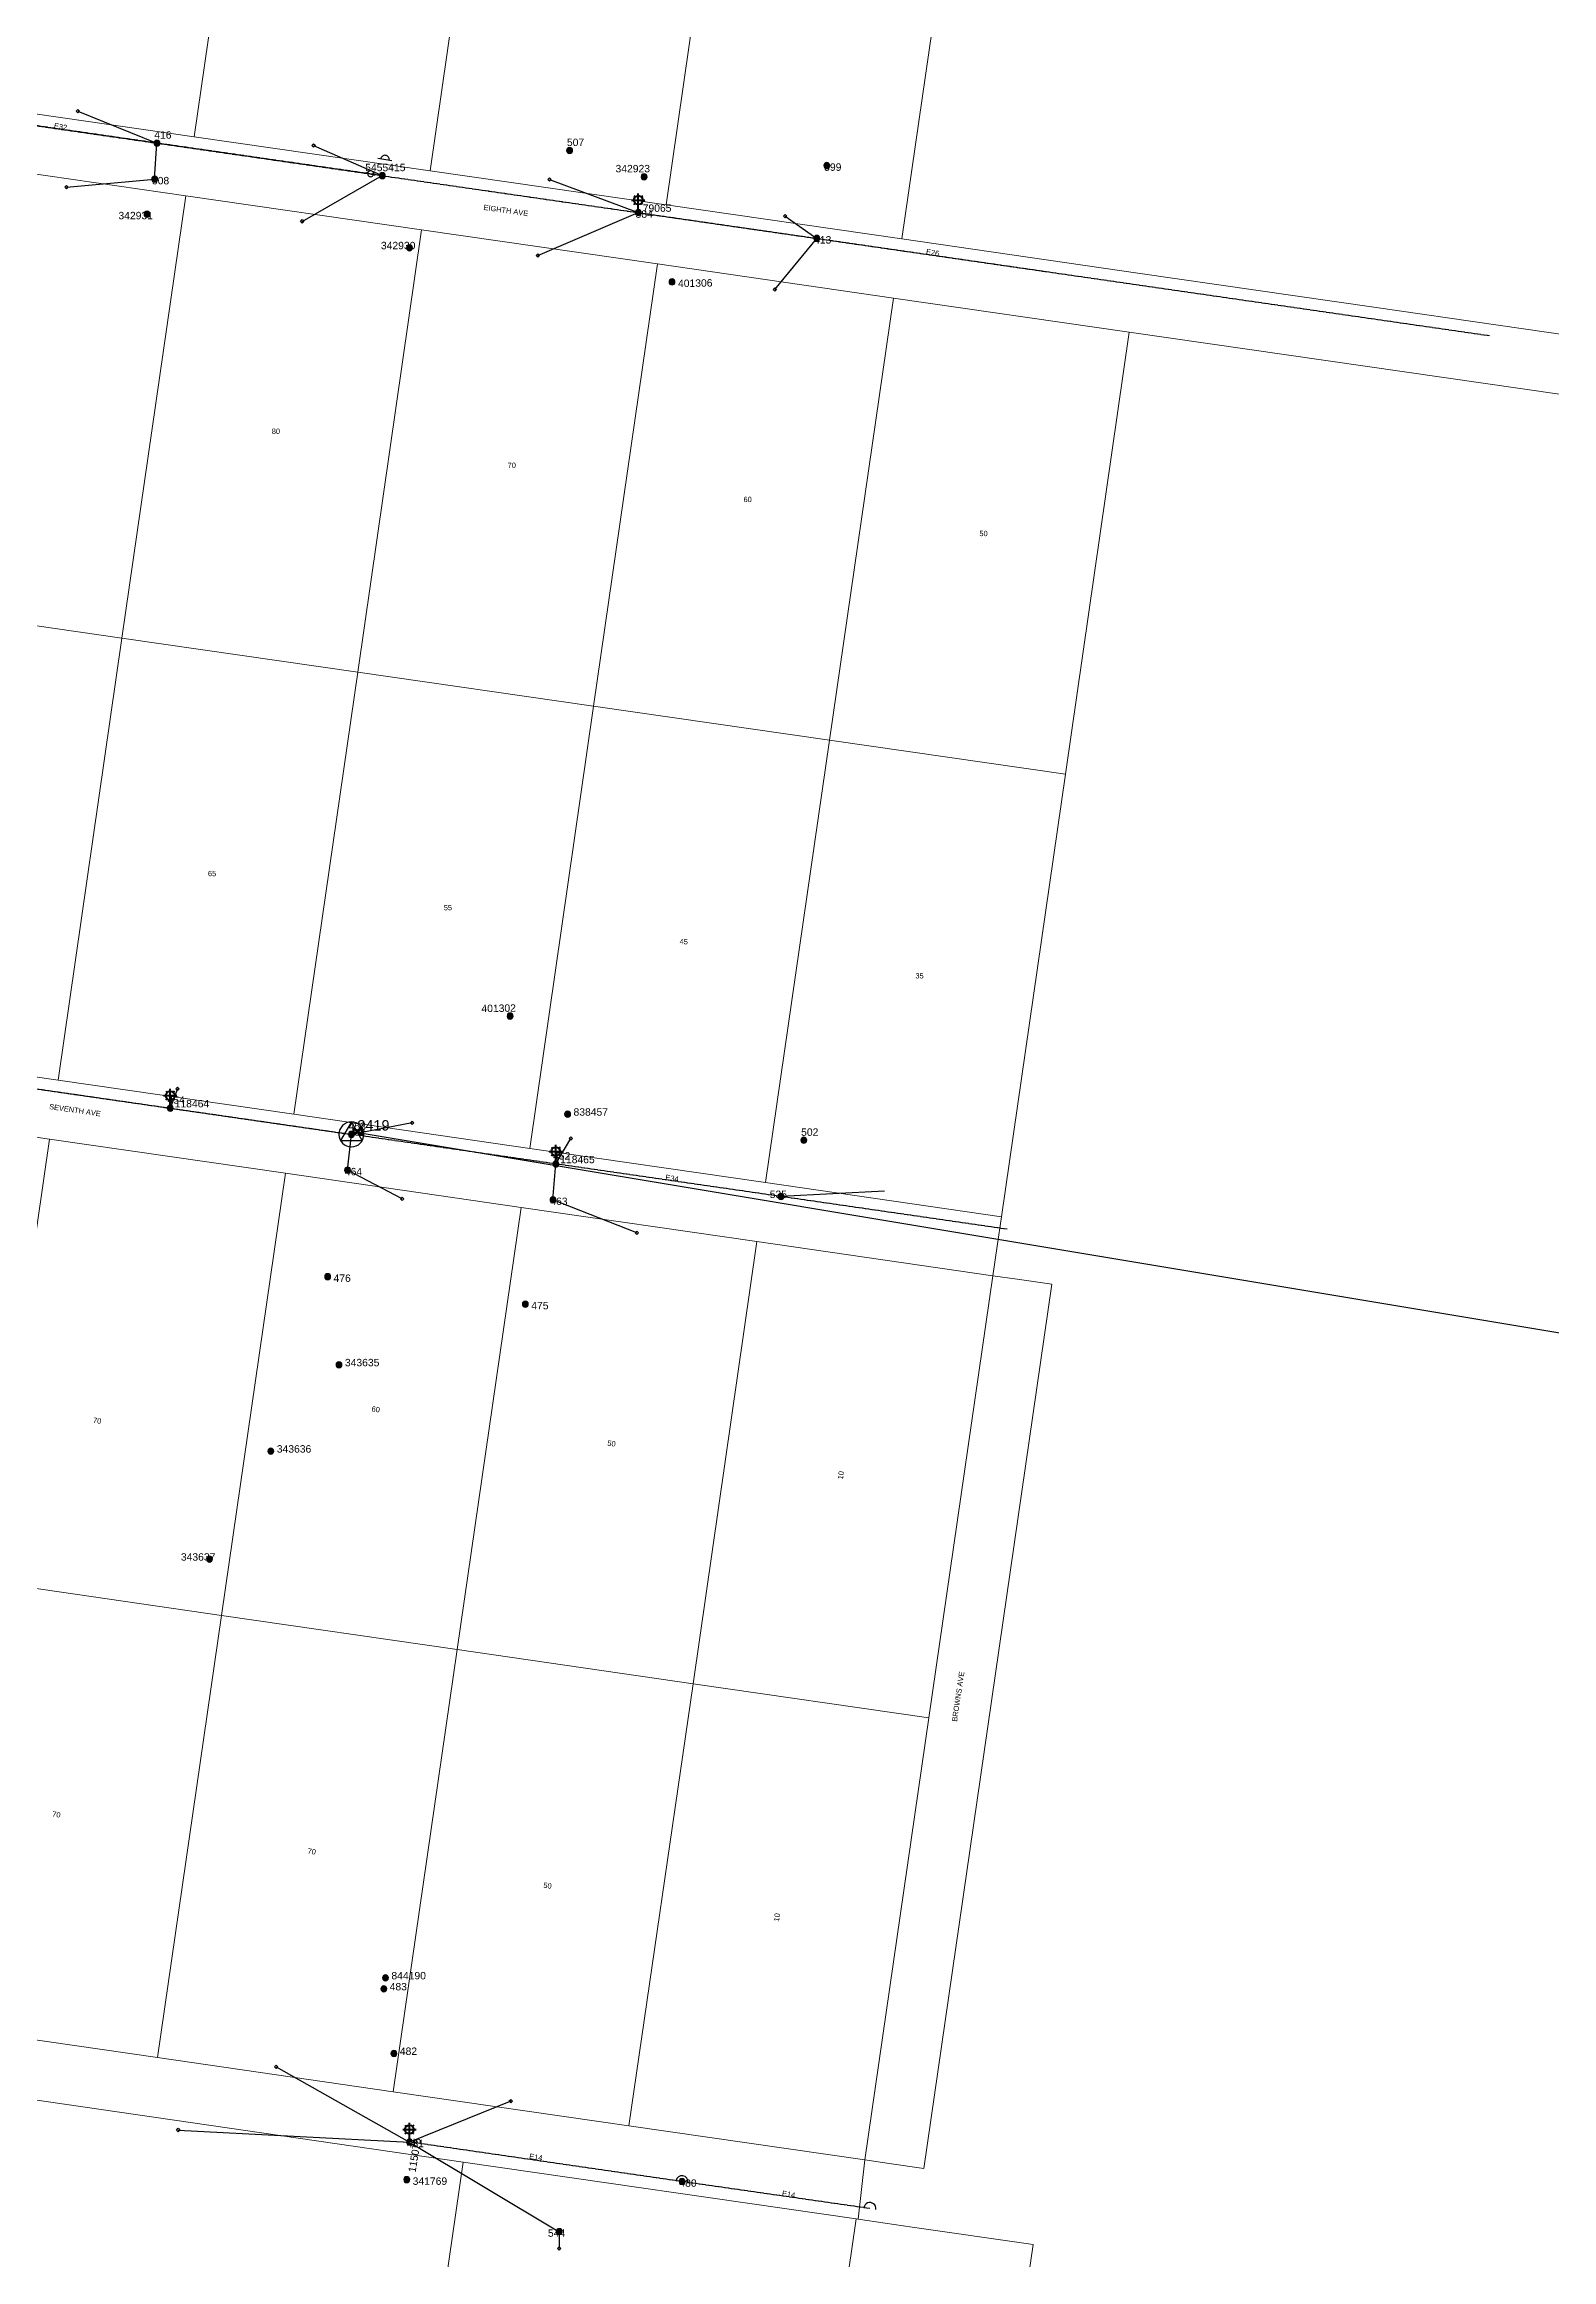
# Model space of a CAD drawing. Header units: metres. Extents: x 368 to 298975, y 411 to 6243625.
# Drawn here: x 297957 to 298466, y 6241712 to 6242461 of the extents above; entities that cross this region are included whole.
import ezdxf
from ezdxf.enums import TextEntityAlignment as Align

# ---------------------------------------------------------------- set-up
doc = ezdxf.new("R2010")
doc.units = ezdxf.units.M
doc.linetypes.add('Cable Exist OH', pattern=[1, 1, 0])
doc.layers.get('0').update_dxf_attribs({"color": 6})
doc.layers.add('Cadastre Land Parcels_SP_EXT', color=250, linetype='Continuous', lineweight=5)
doc.layers.add('Cadastre Roads_SP_EXT', color=250, linetype='Continuous', lineweight=5)
for name, color, linetype in [('Equip_LV_EXT', 7, 'Continuous'), ('Equip_SP_HV_EXT', 7, 'Continuous'), ('Equip_SP_LV_EXT', 7, 'Continuous'), ('Equip_SP_SL_EXT', 7, 'Continuous'), ('Mains_HV_EXT', 7, 'Continuous'), ('Mains_LV_EXT', 7, 'Continuous'), ('Services_SP_EXT', 7, 'Continuous'), ('Sub_SP_TR_HV_LV_EXT', 7, 'Continuous'), ('SupportsOH_SP_TR_HV_LV_SL_EXT', 7, 'Continuous')]:
    doc.layers.add(name, color=color, linetype=linetype)
doc.styles.add('iecARIAL', font='arial.ttf', dxfattribs={"height": 2})
doc.styles.add('POLE_LABEL', font='arial.ttf')
doc.styles.get("Standard").update_dxf_attribs({"font": 'arial.ttf'})

# ---------------------------------------------------------------- blocks, each defined once
blk = doc.blocks.new('SUB_POLE_EXT')
blk.add_wipeout([(0, 4.22), (0.42, 4.2), (0.83, 4.14), (1.21, 4.05), (1.62, 3.9), (1.99, 3.72), (2.35, 3.51), (2.68, 3.26), (2.99, 2.99), (3.28, 2.66), (3.52, 2.34), (3.76, 1.92), (3.9, 1.62), (4.04, 1.23), (4.18, 0.63), (4.22, 0), (4.18, -0.61), (4.06, -1.15), (3.9, -1.62), (3.58, -2.24), (3.22, -2.73), (2.97, -3.01), (2.68, -3.26), (2.36, -3.5), (2, -3.72), (1.64, -3.89), (1.25, -4.03), (0.82, -4.14), (0.42, -4.2), (0, -4.22), (-0.41, -4.2), (-0.8, -4.15), (-1.21, -4.05), (-1.62, -3.9), (-1.99, -3.73), (-2.35, -3.51), (-2.68, -3.26), (-2.96, -3.02), (-3.23, -2.72), (-3.51, -2.35), (-3.71, -2.01), (-3.91, -1.6), (-4.05, -1.21), (-4.16, -0.76), (-4.22, -0.14), (-4.21, 0.39), (-4.14, 0.83), (-4.03, 1.27), (-3.9, 1.63), (-3.71, 2.02), (-3.5, 2.37), (-3.28, 2.67), (-2.99, 2.99), (-2.68, 3.27), (-2.33, 3.52), (-1.98, 3.73), (-1.63, 3.9), (-1.2, 4.05), (-0.78, 4.15), (-0.4, 4.21)])
blk.add_line((2.16, 0.48), (2.16, 0.48, 0))
blk.add_lwpolyline([(-4.22, 0, 1), (4.22, 0, 1)], format="xyb", close=True)
blk.add_lwpolyline([(2.14, 0.52), (0, 4.22), (-3.66, -2.11), (3.66, -2.11)], close=True)
for tag, height, flags, p in [('STREET_CODE', 0.2, 9, (1.5, 0)), ('ASSET_NUM', 3.5, 8, (2, 2)), ('CONSTRUCTED_VOLTAGE', 0.2, 9, (1.5, -0.2)), ('OPERATING_VOLTAGE', 0.2, 9, (1.5, -0.6)), ('OPERATED_BY', 0.2, 9, (1.5, -0.8)), ('ORIENTATION', 0.2, 9, (1.5, -1.2)), ('OWNED_BY', 0.2, 9, (1.5, -1.4)), ('SECONDARY_VOLTAGE', 0.2, 9, (1.5, -1.6)), ('STATE', 0.2, 9, (1.5, -1.8)), ('SUBSTATION_TYPE', 0.2, 9, (1.5, -2)), ('STREETNAME', 0.2, 9, (1.5, -2.8)), ('SUBURB', 0.2, 9, (1.5, -3)), ('Z', 0.2, 1, (1.5, -3.4)), ('NO_PHASES', 0.2, 9, (1.5, -0.4)), ('MAINTAINED_BY', 0.2, 9, (1.5, -1)), ('USAGE', 0.2, 9, (1.5, -2.2)), ('LEGEND', 0.2, 9, (1.5, -2.4)), ('LOCATION', 0.2, 9, (1.5, -2.6)), ('NOTES', 0.2, 9, (1.5, -3.2))]:
    blk.add_attdef(tag, text='', height=height, dxfattribs=dict(flags=flags)).set_placement(p, align=Align.MIDDLE_LEFT)
blk = doc.blocks.new('LV_OH_LINKS_OPEN_EXT')
for p, q in [((-0.17, 4.97), (-0.17, 5.46)), ((-0.17, 3), (-0.17, 2.5)), ((0.17, 4.97), (0.17, 5.46)), ((0.17, 3), (0.17, 2.5))]:
    blk.add_line(p, q)
blk.add_lwpolyline([(0, 2.99, 1), (0, 4.98, 1)], format="xyb", close=True)
at = {"flags": 9}
for tag, p in [('ACTUAL_STATUS', (0, 0)), ('CONSTRUCTED_VOLTAGE', (0, -0.2)), ('OPERATING_VOLTAGE', (0, -0.6)), ('ORIENTATION', (0, -0.8)), ('OWNED_BY', (0, -1)), ('STATE', (0, -1.2)), ('SWITCH_TYPE', (0, -1.4)), ('NO_PHASES', (0, -0.4)), ('USAGE', (0, -1.6)), ('LEGEND', (0, -1.8)), ('NOTES', (0, -2))]:
    blk.add_attdef(tag, text='', height=0.2, dxfattribs=at).set_placement(p, align=Align.MIDDLE_LEFT)
at = {"flags": 1}
blk.add_attdef('Z', (0, 0), '', height=0.2, dxfattribs=at)
blk = doc.blocks.new('LV_OH_LINKS_DISTFUSE_EXT')
for p, q in [((0, 0), (0.96, 0)), ((3.84, 0), (4.8, 0))]:
    blk.add_line(p, q)
blk.add_lwpolyline([(3.84, -1.2), (3.84, 1.2), (0.96, -1.2), (0.96, 1.2)], close=True)
at = {"flags": 9}
for tag, p in [('ACTUAL_STATUS', (0, 0)), ('CONSTRUCTED_VOLTAGE', (0, -0.2)), ('OPERATING_VOLTAGE', (0, -0.6)), ('ORIENTATION', (0, -0.8)), ('OWNED_BY', (0, -1)), ('STATE', (0, -1.2)), ('SWITCH_TYPE', (0, -1.4)), ('NO_PHASES', (0, -0.4)), ('USAGE', (0, -1.6)), ('NOTES', (0, -1.8))]:
    blk.add_attdef(tag, text='', height=0.2, dxfattribs=at).set_placement(p, align=Align.MIDDLE_LEFT)
at = {"flags": 1}
blk.add_attdef('Z', (0, 0), '', height=0.2, dxfattribs=at)
blk = doc.blocks.new('SL_LANTERN_EXT')
at = {"lineweight": 40}
for p, q in [((-2.25, 4.22), (2.25, 4.22)), ((-1.46, 5.68), (-1.06, 5.28)), ((-1.46, 2.76), (-1.06, 3.16)), ((0, 1.97), (0, 6.47)), ((0, 0), (0, 2.72)), ((1.46, 5.68), (1.06, 5.28)), ((1.46, 2.76), (1.06, 3.16))]:
    blk.add_line(p, q, dxfattribs=at)
blk.add_circle((0, 4.22), 1.5, dxfattribs=at)
at = {"style": 'iecARIAL', "flags": 8}
blk.add_attdef('ASSET_NUM', (1.5, 1.5), '', height=2.5, dxfattribs=at)
for tag, p, height, flags in [('OPERATING_VOLTAGE', (0.98, -1.65), 0.2, 9), ('ORIENTATION', (0.98, -1.85), 0.2, 9), ('OWNED_BY', (0.98, -2.05), 0.2, 9), ('STATE', (0.98, -2.25), 0.2, 9), ('CONSTRUCTED_VOLTAGE', (0.98, -0.65), 0.2, 9), ('CONTROL_TYPE', (0.98, -0.85), 0.2, 9), ('LANTERN_PURPOSE', (0.98, -1.05), 0.2, 9), ('LANTERN_TYPE', (0.98, -1.25), 0.2, 9), ('NO_PHASES', (0.98, -1.45), 0.2, 9), ('USAGE', (0.98, -2.45), 0.2, 9), ('CEXIST', (0.98, -2.65), 0.2, 9), ('CNEW', (0.98, -2.85), 0.2, 9), ('CNUMBER', (0.98, -3.05), 0.2, 9), ('CREMOVE', (0.98, -3.25), 0.2, 9), ('CREPLACE', (0.98, -3.45), 0.2, 9), ('LKINGHEIGHT', (0.98, -3.65), 0.2, 9), ('LBRACKET', (0.98, -3.85), 0.2, 9), ('LBRACKETVOCAB', (0.98, -4.05), 0.2, 9), ('LCATEGORY', (0.98, -4.25), 0.2, 9), ('LCHARGE1', (0.98, -4.45), 0.2, 9), ('LCHARGE1PERCENT', (0.98, -4.65), 0.2, 9), ('LCHARGE2', (0.98, -4.85), 0.2, 9), ('LCHARGE2PERCENT', (0.98, -5.05), 0.2, 9), ('LCHARGE3', (0.98, -5.25), 0.2, 9), ('LCHARGE3PERCENT', (0.98, -5.45), 0.2, 9), ('LEXIST', (0.98, -5.65), 0.2, 9), ('LLAMP', (0.98, -5.85), 0.2, 9), ('LLAMPVOCAB', (0.98, -6.05), 0.2, 9), ('LMAST', (0.98, -6.25), 0.2, 9), ('LMASTVOCAB', (0.98, -6.45), 0.2, 9), ('LNEW', (0.98, -6.65), 0.2, 9), ('LANTNUMBER', (0.98, -6.85), 0.2, 9), ('LOUTREACH', (0.98, -7.25), 0.2, 9), ('LOUTREACHVOCAB', (0.98, -7.45), 0.2, 9), ('LRATECODE', (0.98, -7.65), 0.2, 9), ('LNUMBER', (2.18, -3.25), 2.5, 8), ('STREETNAME', (0.98, -9.25), 0.2, 9), ('SUBURB', (0.98, -9.45), 0.2, 1), ('LREMOVE', (0.98, -7.85), 0.2, 9), ('LREPLACE', (0.98, -8.05), 0.2, 9), ('LTYPE', (0.98, -8.25), 0.2, 9), ('LTYPEVOCAB', (0.98, -8.45), 0.2, 9), ('LEGEND', (0.98, -8.65), 0.2, 9), ('LOCATION', (0.98, -8.85), 0.2, 9), ('NOTES', (0.98, -9.05), 0.2, 9)]:
    blk.add_attdef(tag, p, '', height=height, dxfattribs=dict(flags=flags))
blk = doc.blocks.new('CCP_EXT')
blk.add_wipeout([(0, 0.57), (0.57, 0), (0, -0.57), (-0.57, 0)])
blk.add_lwpolyline([(-0.57, 0), (0, 0.57), (0.57, 0), (0, -0.57), (-0.57, 0)])
at = {"flags": 1}
blk.add_attdef('Z', (0, 0), '', height=0.2, dxfattribs=at)
at = {"flags": 9}
for tag, p in [('CCP_TYPE', (0, 0)), ('CONSTRUCTED_VOLTAGE', (0, -0.2)), ('OPERATING_VOLTAGE', (0, -0.6)), ('ORIENTATION', (0, -0.8)), ('OWNED_BY', (0, -1)), ('STATE', (0, -1.8)), ('NO_PHASES', (0, -0.4)), ('USAGE', (0, -1.2)), ('LEGEND', (0, -1.4)), ('LIFE_SUPPORT', (0, -1.6)), ('NOTES', (0, -2))]:
    blk.add_attdef(tag, text='', height=0.2, dxfattribs=at).set_placement(p, align=Align.MIDDLE_LEFT)
blk = doc.blocks.new('POLE_EXT')
blk.add_hatch(color=256).paths.add_polyline_path([(-1, 0, 1), (1, 0, 1)])
blk.add_lwpolyline([(-1, 0, 1), (1, 0, 1)], format="xyb", close=True)
for tag, height, flags, p in [('pNumber', 2.5, 8, (-17.84, 2.07)), ('OWNED_BY', 0.2, 9, (1.35, -0.4)), ('SPECIAL_USE', 0.2, 9, (1.35, -0.8)), ('STATE', 0.2, 9, (1.35, -1)), ('cLV', 0.2, 9, (1.35, -1.4)), ('hDepth', 0.2, 9, (1.35, -1.6)), ('hDia', 0.2, 9, (1.35, -1.8)), ('cHV', 0.2, 9, (1.35, -2)), ('cLinedev', 0.2, 9, (1.35, -3.4)), ('pExisting', 0.2, 9, (1.35, -3.8)), ('pFooting', 0.2, 9, (1.35, -4.4)), ('pNew', 0.2, 9, (1.35, -4.6)), ('pRelocate', 0.2, 9, (1.35, -5)), ('pRemove', 0.2, 9, (1.35, -5.2)), ('pReplace', 0.2, 9, (1.35, -5.4)), ('pStay', 0.2, 9, (1.35, -5.6)), ('pType', 0.2, 9, (1.35, -5.8)), ('cspan', 0.2, 9, (1.35, -6)), ('STREETNAME', 0.2, 9, (1.35, -6.2)), ('SUBURB', 0.2, 9, (1.35, -6.4)), ('OPERATED_BY', 0.2, 9, (1.36, -7.01)), ('PARENT', 0.2, 9, (1.35, -0.6)), ('USAGE', 0.2, 9, (1.35, -1.2)), ('LBRACKET', 0.2, 9, (1.35, -2.2)), ('LExisting', 0.2, 9, (1.35, -2.4)), ('LANTNUMBER', 0.2, 9, (1.35, -2.6)), ('LOther', 0.2, 9, (1.35, -2.8)), ('LRemove', 0.2, 9, (1.35, -3)), ('LEGEND', 0.2, 9, (1.35, -3.2)), ('LOCATION', 0.2, 9, (1.35, -3.6)), ('PFNUMBER', 0.2, 9, (1.35, -4)), ('NEWPFNUMBER', 0.2, 9, (1.35, -4.2)), ('NOTES', 0.2, 9, (1.35, -6.6)), ('MAINTAINED_BY', 0.2, 9, (1.36, -6.81))]:
    blk.add_attdef(tag, text='', height=height, dxfattribs=dict(flags=flags)).set_placement(p, align=Align.MIDDLE_LEFT)
at = {"style": 'POLE_LABEL'}
for tag, height, flags, p in [('STRUCTURE_PLANT_NUMBER', 0.2, 9, (1.35, 0.03)), ('ASSET_NUM', 2.5, 8, (2, 2)), ('STREET_CODE', 0.2, 9, (1.35, -0.2))]:
    blk.add_attdef(tag, text='', height=height, dxfattribs=dict(at, flags=flags)).set_placement(p, align=Align.MIDDLE_LEFT)
at = {"flags": 1}
blk.add_attdef('Z', (1.35, -7.33), '', height=0.2, dxfattribs=at)
blk = doc.blocks.new('HV_USL_CLOSED_EXT')
blk.add_line((2.4, 5.5), (-2.4, 5.5))
blk.add_lwpolyline([(1.44, 5.5, 0.414214), (0, 6.94, 0.414214), (-1.44, 5.5)], format="xyb")
for tag, height, flags, p in [('STREET_CODE', 0.2, 9, (1.5, 0)), ('ASSET_NUM', 2.5, 8, (2, 2)), ('ACTUAL_STATUS', 0.2, 9, (1.5, -0.2)), ('CONSTRUCTED_VOLTAGE', 0.2, 9, (1.5, -0.4)), ('OPERATING_VOLTAGE', 0.2, 9, (1.5, -0.8)), ('ORIENTATION', 0.2, 9, (1.5, -1)), ('OWNED_BY', 0.2, 9, (1.5, -1.2)), ('OPERATED_BY', 0.2, 9, (1.5, -1.4)), ('STATE', 0.2, 9, (1.5, -1.8)), ('SWITCH_TYPE', 0.2, 9, (1.5, -2)), ('STREETNAME', 0.2, 9, (1.5, -2.8)), ('SUBURB', 0.2, 9, (1.5, -3)), ('Z', 0.2, 1, (1.5, -3.6)), ('NO_PHASES', 0.2, 9, (1.5, -0.6)), ('MAINTAINED_BY', 0.2, 9, (1.5, -1.6)), ('USAGE', 0.2, 9, (1.5, -2.2)), ('LEGEND', 0.2, 9, (1.5, -2.4)), ('LOCATION', 0.2, 9, (1.5, -2.6)), ('NOTES', 0.2, 9, (1.5, -3.2)), ('LABEL_ALIGNMENT', 0.2, 9, (1.5, -3.4))]:
    blk.add_attdef(tag, text='', height=height, dxfattribs=dict(flags=flags)).set_placement(p, align=Align.MIDDLE_LEFT)
blk = doc.blocks.new('End Shackle_EXT')
blk.add_wipeout([(0, 0.25), (1.81, 0.25), (1.82, -0.25), (0, -0.25)])
blk.add_line((1.81, -1), (1.81, 1))
at = {"flags": 1}
blk.add_attdef('Z', (0, 0), '', height=0.2, dxfattribs=at)
at = {"flags": 9}
for tag, p in [('CONNECTOR_TYPE', (0, 0)), ('CONSTRUCTED_VOLTAGE', (0, -0.2)), ('OPERATING_VOLTAGE', (0, -0.6)), ('ORIENTATION', (0, -0.8)), ('OWNED_BY', (0, -1)), ('STATE', (0, -1.2)), ('NO_PHASES', (0, -0.4)), ('USAGE', (0, -1.4)), ('NOTES', (0, -1.6))]:
    blk.add_attdef(tag, text='', height=0.2, dxfattribs=at).set_placement(p, align=Align.MIDDLE_LEFT)

msp = doc.modelspace()

# ---------------------------------------------------------------- linework, layer by layer
at = {"layer": 'Cadastre Land Parcels_SP_EXT', "linetype": 'Continuous'}
for points in [[(298028.92, 6242579.06), (297949.23, 6242590.54), (297933.17, 6242479.11), (297927.7, 6242441.13), (297934, 6242440.22), (298007.38, 6242429.63), (298028.92, 6242579.06)], [(298108.62, 6242567.56), (298028.92, 6242579.06), (298007.38, 6242429.63), (298087.08, 6242418.13), (298108.62, 6242567.56)], [(298188.32, 6242556.07), (298108.62, 6242567.56), (298087.08, 6242418.13), (298166.78, 6242406.63), (298188.32, 6242556.07)], [(298268.03, 6242544.55), (298188.32, 6242556.07), (298166.78, 6242406.63), (298246.48, 6242395.11), (298268.03, 6242544.55)], [(297934.44, 6242419.81), (297924.8, 6242421.2), (297903.24, 6242271.8), (297937.7, 6242266.82), (297982.92, 6242260.29), (298004.49, 6242409.7), (297934.44, 6242419.81)], [(298084.17, 6242398.19), (298004.49, 6242409.7), (297982.92, 6242260.29), (298062.63, 6242248.77), (298084.17, 6242398.19)], [(298163.9, 6242386.68), (298084.17, 6242398.19), (298062.63, 6242248.77), (298142.31, 6242237.27), (298163.9, 6242386.68)], [(298243.6, 6242375.17), (298163.9, 6242386.68), (298142.31, 6242237.27), (298222.01, 6242225.76), (298243.6, 6242375.17)], [(298323.31, 6242363.66), (298243.6, 6242375.17), (298222.01, 6242225.76), (298301.71, 6242214.27), (298323.31, 6242363.66)], [(297937.7, 6242266.82), (297903.24, 6242271.8), (297881.68, 6242122.41), (297940.96, 6242113.84), (297961.35, 6242110.89), (297982.92, 6242260.29), (297937.7, 6242266.82)], [(298222.01, 6242225.76), (298142.31, 6242237.27), (298120.71, 6242087.82), (298200.4, 6242076.31), (298222.01, 6242225.76)], [(298301.71, 6242214.27), (298222.01, 6242225.76), (298200.4, 6242076.31), (298280.09, 6242064.77), (298301.71, 6242214.27)], [(297941.4, 6242093.43), (297878.79, 6242102.49), (297857.2, 6241953.14), (297936.87, 6241941.62), (297943.64, 6241988.47), (297958.46, 6242090.97), (297941.4, 6242093.43)], [(297943.64, 6241988.47), (297936.87, 6241941.62), (297944.67, 6241940.49), (298016.54, 6241930.09), (298038.14, 6242079.44), (297958.46, 6242090.97), (297943.64, 6241988.47)], [(298117.82, 6242067.91), (298038.14, 6242079.44), (298016.54, 6241930.09), (298096.21, 6241918.55), (298117.82, 6242067.91)], [(298197.5, 6242056.37), (298117.82, 6242067.91), (298096.21, 6241918.55), (298175.89, 6241907.01), (298197.5, 6242056.37)], [(298277.17, 6242044.85), (298197.5, 6242056.37), (298175.89, 6241907.01), (298255.57, 6241895.47), (298277.17, 6242044.85)], [(297944.67, 6241940.49), (297936.87, 6241941.62), (297915.25, 6241792.24), (297947.36, 6241787.59), (297994.91, 6241780.7), (298016.54, 6241930.09), (297944.67, 6241940.49)], [(298096.21, 6241918.55), (298016.54, 6241930.09), (297994.91, 6241780.7), (298074.58, 6241769.16), (298096.21, 6241918.55)], [(298175.89, 6241907.01), (298096.21, 6241918.55), (298074.58, 6241769.16), (298154.25, 6241757.62), (298175.89, 6241907.01)], [(298255.57, 6241895.47), (298175.89, 6241907.01), (298154.25, 6241757.62), (298233.92, 6241746.08), (298255.57, 6241895.47)], [(297951.14, 6241766.71), (297912.36, 6241772.32), (297890.73, 6241622.96), (297954.74, 6241613.69), (297970.39, 6241611.42), (298050.05, 6241599.88), (298076.6, 6241596.03), (298098.25, 6241745.4), (297951.14, 6241766.71)], [(298231.03, 6241726.16), (298098.25, 6241745.4), (298076.6, 6241596.03), (298129.71, 6241588.33), (298209.37, 6241576.78), (298231.03, 6241726.16)], [(298231.72, 6241726.12), (298231.03, 6241726.16), (298209.37, 6241576.78), (298269.12, 6241568.12), (298290.78, 6241717.49), (298249.89, 6241723.42), (298231.72, 6241726.12)]]:
    msp.add_lwpolyline(points, close=True, dxfattribs=at)
at = {"layer": 'Cadastre Roads_SP_EXT', "linetype": 'Continuous'}
msp.add_lwpolyline([(298297.11, 6242041.96), (298285.47, 6242043.65), (298277.17, 6242044.85), (298255.57, 6241895.47), (298233.92, 6241746.08), (298242.21, 6241744.87), (298253.84, 6241743.19), (298275.49, 6241892.57), (298297.11, 6242041.96)], close=True, dxfattribs=at)
at = {"layer": 'Mains_LV_EXT', "linetype": 'Cable Exist OH'}
for points in [[(298217.72, 6242395.32), (298295.06, 6242384.14)], [(298205.64, 6242071.59), (298129.52, 6242082.6)], [(298282.01, 6242060.54), (298205.64, 6242071.59)], [(298235.66, 6241729.67), (298172.2, 6241738.78)]]:
    msp.add_lwpolyline(points, dxfattribs=at)
at = {"layer": 'Mains_LV_EXT', "linetype": 'Continuous'}
for points in [[(298174.19, 6241738.5, 0.99998), (298170.21, 6241739.07)], [(298237.66, 6241729.38, 1.00165), (298233.65, 6241729.96)]]:
    msp.add_lwpolyline(points, format="xyb", dxfattribs=at)
at = {"layer": 'Services_SP_EXT'}
msp.add_lwpolyline([(298240.64, 6242073.4), (298205.64, 6242071.59)], dxfattribs=at)

# ---------------------------------------------------------------- block references
at = {"layer": 'Equip_SP_HV_EXT'}
ref = msp.add_blockref('HV_USL_CLOSED_EXT', (298070.9, 6242416.51), dxfattribs=dict(at, rotation=350.669045807272))
ref.add_attrib('ASSET_NUM', '5455', dxfattribs={"layer": '0', "height": 2.5}).set_placement((298072.9, 6242417.26), align=Align.BOTTOM_RIGHT)
at = {"layer": 'Equip_SP_LV_EXT', "rotation": 80.70517071615129}
msp.add_blockref('LV_OH_LINKS_OPEN_EXT', (298070.9, 6242416.51), dxfattribs=at)
at = {"layer": 'Equip_SP_SL_EXT'}
ref = msp.add_blockref('SL_LANTERN_EXT', (298157.4, 6242404.03), dxfattribs=at)
ref.add_attrib('ASSET_NUM', '79065', dxfattribs={"layer": '0', "height": 2.5, "rotation": 0.152, "style": 'iecARIAL'}).set_placement((298158.9, 6242405.53), align=Align.MIDDLE_LEFT)
ref = msp.add_blockref('SL_LANTERN_EXT', (297999.25, 6242101.46), dxfattribs=at)
ref.add_attrib('ASSET_NUM', '118464', dxfattribs={"layer": '0', "height": 2.5, "rotation": 0.11816, "style": 'iecARIAL'}).set_placement((298000.75, 6242102.96), align=Align.MIDDLE_LEFT)
ref = msp.add_blockref('SL_LANTERN_EXT', (298129.52, 6242082.6), dxfattribs=at)
ref.add_attrib('ASSET_NUM', '118465', dxfattribs={"layer": '0', "height": 2.5, "rotation": 359.96232, "style": 'iecARIAL'}).set_placement((298131.02, 6242084.1), align=Align.MIDDLE_LEFT)
ref = msp.add_blockref('SL_LANTERN_EXT', (298080.07, 6241752.15), dxfattribs=at)
ref.add_attrib('ASSET_NUM', '115075', dxfattribs={"layer": '0', "height": 2.5, "rotation": 80.57652, "style": 'iecARIAL'}).set_placement((298081.57, 6241753.65), align=Align.TOP_RIGHT)
at = {"layer": 'Sub_SP_TR_HV_LV_EXT'}
ref = msp.add_blockref('SUB_POLE_EXT', (298060.46, 6242092.6), dxfattribs=at)
ref.add_attrib('ASSET_NUM', '2419', dxfattribs={"layer": '0', "height": 3.5}).set_placement((298062.46, 6242092.85), align=Align.BOTTOM_LEFT)
at = {"layer": 'SupportsOH_SP_TR_HV_LV_SL_EXT'}
ref = msp.add_blockref('POLE_EXT', (297994.77, 6242427.5), dxfattribs=at)
ref.add_attrib('ASSET_NUM', '416', dxfattribs={"layer": '0', "height": 2.5, "style": 'POLE_LABEL'}).set_placement((297996.77, 6242428.25), align=Align.BOTTOM_CENTER)
ref = msp.add_blockref('POLE_EXT', (298134.2, 6242425.02), dxfattribs=at)
ref.add_attrib('ASSET_NUM', '507', dxfattribs={"layer": '0', "height": 2.5, "style": 'POLE_LABEL'}).set_placement((298136.2, 6242425.77), align=Align.BOTTOM_CENTER)
ref = msp.add_blockref('POLE_EXT', (297993.98, 6242415.34), dxfattribs=at)
ref.add_attrib('ASSET_NUM', '508', dxfattribs={"layer": '0', "height": 2.5, "style": 'POLE_LABEL'}).set_placement((297995.98, 6242416.09), align=Align.TOP_CENTER)
ref = msp.add_blockref('POLE_EXT', (298070.9, 6242416.51), dxfattribs=at)
ref.add_attrib('ASSET_NUM', '415', dxfattribs={"layer": '0', "height": 2.5, "style": 'POLE_LABEL'}).set_placement((298072.9, 6242417.26), align=Align.BOTTOM_LEFT)
ref = msp.add_blockref('POLE_EXT', (298159.36, 6242416.14), dxfattribs=at)
ref.add_attrib('ASSET_NUM', '342923', dxfattribs={"layer": '0', "height": 2.5, "style": 'POLE_LABEL'}).set_placement((298161.36, 6242416.89), align=Align.BOTTOM_RIGHT)
ref = msp.add_blockref('POLE_EXT', (298221.13, 6242419.9), dxfattribs=at)
ref.add_attrib('ASSET_NUM', '599', dxfattribs={"layer": '0', "height": 2.5, "style": 'POLE_LABEL'}).set_placement((298223.13, 6242420.65), align=Align.TOP_CENTER)
ref = msp.add_blockref('POLE_EXT', (297991.4, 6242403.52), dxfattribs=at)
ref.add_attrib('ASSET_NUM', '342931', dxfattribs={"layer": '0', "height": 2.5, "style": 'POLE_LABEL'}).set_placement((297993.4, 6242404.27), align=Align.TOP_RIGHT)
ref = msp.add_blockref('POLE_EXT', (298157.4, 6242404.03), dxfattribs=at)
ref.add_attrib('ASSET_NUM', '584', dxfattribs={"layer": '0', "height": 2.5, "style": 'POLE_LABEL'}).set_placement((298159.4, 6242404.78), align=Align.TOP_CENTER)
ref = msp.add_blockref('POLE_EXT', (298080.09, 6242392.15), dxfattribs=at)
ref.add_attrib('ASSET_NUM', '342930', dxfattribs={"layer": '0', "height": 2.5, "style": 'POLE_LABEL'}).set_placement((298082.09, 6242392.9), align=Align.MIDDLE_RIGHT)
ref = msp.add_blockref('POLE_EXT', (298217.72, 6242395.32), dxfattribs=at)
ref.add_attrib('ASSET_NUM', '413', dxfattribs={"layer": '0', "height": 2.5, "style": 'POLE_LABEL'}).set_placement((298219.72, 6242396.07), align=Align.TOP_CENTER)
ref = msp.add_blockref('POLE_EXT', (298168.8, 6242380.6), dxfattribs=at)
ref.add_attrib('ASSET_NUM', '401306', dxfattribs={"layer": '0', "height": 2.5, "rotation": 1, "style": 'POLE_LABEL'}).set_placement((298170.8, 6242381.35), align=Align.TOP_LEFT)
ref = msp.add_blockref('POLE_EXT', (298114.08, 6242132.57), dxfattribs=at)
ref.add_attrib('ASSET_NUM', '401302', dxfattribs={"layer": '0', "height": 2.5, "rotation": 1, "style": 'POLE_LABEL'}).set_placement((298116.08, 6242133.32), align=Align.BOTTOM_RIGHT)
ref = msp.add_blockref('POLE_EXT', (298133.52, 6242099.41), dxfattribs=at)
ref.add_attrib('ASSET_NUM', '838457', dxfattribs={"layer": '0', "height": 2.5, "style": 'POLE_LABEL'}).set_placement((298135.52, 6242100.16), align=Align.MIDDLE_LEFT)
ref = msp.add_blockref('POLE_EXT', (298213.34, 6242090.61), dxfattribs=at)
ref.add_attrib('ASSET_NUM', '502', dxfattribs={"layer": '0', "height": 2.5, "style": 'POLE_LABEL'}).set_placement((298215.34, 6242091.36), align=Align.BOTTOM_CENTER)
ref = msp.add_blockref('POLE_EXT', (298129.52, 6242082.6), dxfattribs=at)
ref.add_attrib('ASSET_NUM', '452', dxfattribs={"layer": '0', "height": 2.5, "style": 'POLE_LABEL'}).set_placement((298131.52, 6242083.35), align=Align.BOTTOM_CENTER)
ref = msp.add_blockref('POLE_EXT', (298059.17, 6242080.53), dxfattribs=at)
ref.add_attrib('ASSET_NUM', '464', dxfattribs={"layer": '0', "height": 2.5, "style": 'POLE_LABEL'}).set_placement((298061.17, 6242081.28), align=Align.TOP_CENTER)
ref = msp.add_blockref('POLE_EXT', (298128.58, 6242070.48), dxfattribs=at)
ref.add_attrib('ASSET_NUM', '463', dxfattribs={"layer": '0', "height": 2.5, "style": 'POLE_LABEL'}).set_placement((298130.58, 6242071.23), align=Align.TOP_CENTER)
ref = msp.add_blockref('POLE_EXT', (298205.64, 6242071.59), dxfattribs=at)
ref.add_attrib('ASSET_NUM', '535', dxfattribs={"layer": '0', "height": 2.5, "style": 'POLE_LABEL'}).set_placement((298207.64, 6242072.34), align=Align.MIDDLE_RIGHT)
ref = msp.add_blockref('POLE_EXT', (298052.43, 6242044.51), dxfattribs=at)
ref.add_attrib('ASSET_NUM', '476', dxfattribs={"layer": '0', "height": 2.5, "style": 'POLE_LABEL'}).set_placement((298054.43, 6242045.26), align=Align.TOP_LEFT)
ref = msp.add_blockref('POLE_EXT', (298119.24, 6242035.25), dxfattribs=at)
ref.add_attrib('ASSET_NUM', '475', dxfattribs={"layer": '0', "height": 2.5, "style": 'POLE_LABEL'}).set_placement((298121.24, 6242036), align=Align.TOP_LEFT)
ref = msp.add_blockref('POLE_EXT', (298056.27, 6242014.75), dxfattribs=at)
ref.add_attrib('ASSET_NUM', '343635', dxfattribs={"layer": '0', "height": 2.5, "style": 'POLE_LABEL'}).set_placement((298058.27, 6242015.5), align=Align.MIDDLE_LEFT)
ref = msp.add_blockref('POLE_EXT', (298033.25, 6241985.58), dxfattribs=at)
ref.add_attrib('ASSET_NUM', '343636', dxfattribs={"layer": '0', "height": 2.5, "style": 'POLE_LABEL'}).set_placement((298035.25, 6241986.33), align=Align.MIDDLE_LEFT)
ref = msp.add_blockref('POLE_EXT', (298012.5, 6241949.07), dxfattribs=at)
ref.add_attrib('ASSET_NUM', '343637', dxfattribs={"layer": '0', "height": 2.5, "style": 'POLE_LABEL'}).set_placement((298014.5, 6241949.82), align=Align.MIDDLE_RIGHT)
ref = msp.add_blockref('POLE_EXT', (298071.99, 6241807.61), dxfattribs=at)
ref.add_attrib('ASSET_NUM', '844190', dxfattribs={"layer": '0', "height": 2.5, "style": 'POLE_LABEL'}).set_placement((298073.99, 6241808.36), align=Align.MIDDLE_LEFT)
ref = msp.add_blockref('POLE_EXT', (298071.4, 6241803.9), dxfattribs=at)
ref.add_attrib('ASSET_NUM', '483', dxfattribs={"layer": '0', "height": 2.5, "style": 'POLE_LABEL'}).set_placement((298073.4, 6241804.65), align=Align.MIDDLE_LEFT)
ref = msp.add_blockref('POLE_EXT', (298074.83, 6241782.08), dxfattribs=at)
ref.add_attrib('ASSET_NUM', '482', dxfattribs={"layer": '0', "height": 2.5, "style": 'POLE_LABEL'}).set_placement((298076.83, 6241782.83), align=Align.MIDDLE_LEFT)
ref = msp.add_blockref('POLE_EXT', (298080.07, 6241752.15), dxfattribs=at)
ref.add_attrib('ASSET_NUM', '481', dxfattribs={"layer": '0', "height": 2.5, "style": 'POLE_LABEL'}).set_placement((298082.07, 6241752.9), align=Align.TOP_CENTER)
ref = msp.add_blockref('POLE_EXT', (298079.16, 6241739.44), dxfattribs=at)
ref.add_attrib('ASSET_NUM', '341769', dxfattribs={"layer": '0', "height": 2.5, "style": 'POLE_LABEL'}).set_placement((298081.16, 6241740.19), align=Align.TOP_LEFT)
ref = msp.add_blockref('POLE_EXT', (298172.2, 6241738.78), dxfattribs=at)
ref.add_attrib('ASSET_NUM', '480', dxfattribs={"layer": '0', "height": 2.5, "style": 'POLE_LABEL'}).set_placement((298174.2, 6241739.53), align=Align.TOP_CENTER)

# ---------------------------------------------------------------- texts
at = {"layer": 'Cadastre Land Parcels_SP_EXT'}
for s, p in [('80', (298033.55, 6242329.24)), ('70', (298113.25, 6242317.73)), ('60', (298192.96, 6242306.22)), ('50', (298272.66, 6242294.71)), ('65', (298011.98, 6242179.83)), ('55', (298091.67, 6242168.31)), ('45', (298171.36, 6242156.79)), ('35', (298251.05, 6242145.28))]:
    msp.add_text(s, height=1.8, dxfattribs=at).set_placement(p)
for s, rotation, p in [('70', 351.76739, (297973.05, 6241995.18)), ('60', 351.76419, (298067.18, 6241999)), ('50', 351.76266, (298146.86, 6241987.46)), ('10', 81.76265, (298226.53, 6241975.93)), ('70', 351.66626, (297959.27, 6241862.12)), ('70', 351.66635, (298045.56, 6241849.63)), ('50', 351.66638, (298125.23, 6241838.09)), ('10', 81.37201, (298204.91, 6241826.55))]:
    msp.add_text(s, height=1.8, rotation=rotation, dxfattribs=at).set_placement(p)
at = {"layer": 'Cadastre Roads_SP_EXT'}
for s, rotation, p in [('EIGHTH AVE', 351.79736, (298105, 6242404.97)), ('SEVENTH AVE', 351.78036, (297958.22, 6242101.16)), ('BROWNS AVE', 81.5415, (298265.1, 6241894.08))]:
    msp.add_text(s, height=1.8, rotation=rotation, dxfattribs=at).set_placement(p)
at = {"layer": 'Mains_LV_EXT'}
for s, rotation, p in [('E26', 350.65902, (298254.52, 6242390)), ('E34', 350.65491, (298166.45, 6242077.26)), ('E14', 350.54562, (298120.44, 6241746.53)), ('E14', 350.54532, (298205.85, 6241733.99))]:
    msp.add_text(s, height=1.8, rotation=rotation, dxfattribs=at).set_placement(p)

# ---------------------------------------------------------------- next in the draw order: linework, layer by layer
at = {"layer": 'Cadastre Land Parcels_SP_EXT', "linetype": 'Continuous'}
for points in [[(298062.63, 6242248.77), (297982.92, 6242260.29), (297961.35, 6242110.89), (298041.03, 6242099.37), (298062.63, 6242248.77)], [(298142.31, 6242237.27), (298062.63, 6242248.77), (298041.03, 6242099.37), (298120.71, 6242087.82), (298142.31, 6242237.27)]]:
    msp.add_lwpolyline(points, close=True, dxfattribs=at)
at = {"layer": 'Mains_LV_EXT', "linetype": 'Cable Exist OH'}
msp.add_lwpolyline([(297999.25, 6242101.46), (298060.46, 6242092.6)], dxfattribs=at)

# ---------------------------------------------------------------- next in the draw order: block references
at = {"layer": 'Equip_LV_EXT'}
for p in [(298060.05, 6242093.51), (298060.46, 6242093.6)]:
    msp.add_blockref('LV_OH_LINKS_DISTFUSE_EXT', p, dxfattribs=at)
at = {"layer": 'Services_SP_EXT'}
for p in [(297967.98, 6242438.25), (298047.71, 6242426.74), (298127.37, 6242415.24), (297964.22, 6242412.57), (298043.87, 6242401.07), (298207.04, 6242402.83), (298123.5, 6242389.57), (298203.57, 6242378.01), (298077.61, 6242070.79), (298156.88, 6242059.32), (298035.03, 6241777.56), (298114.28, 6241765.95), (298001.95, 6241756.21), (298130.7, 6241716.17)]:
    msp.add_blockref('CCP_EXT', p, dxfattribs=at)
at = {"layer": 'SupportsOH_SP_TR_HV_LV_SL_EXT'}
ref = msp.add_blockref('POLE_EXT', (298060.46, 6242092.6), dxfattribs=at)
ref.add_attrib('ASSET_NUM', '453', dxfattribs={"layer": '0', "height": 2.5, "style": 'POLE_LABEL'}).set_placement((298062.46, 6242093.35), align=Align.BOTTOM_CENTER)

# ---------------------------------------------------------------- next in the draw order: linework, layer by layer
at = {"layer": 'Cadastre Roads_SP_EXT', "linetype": 'Continuous'}
msp.add_lwpolyline([(297934.44, 6242419.81), (298004.49, 6242409.7), (298084.17, 6242398.19), (298163.9, 6242386.68), (298243.6, 6242375.17), (298323.31, 6242363.66), (298403.03, 6242352.14), (298482.75, 6242340.64), (298637.56, 6242318.25), (298626.76, 6242330.03), (298616.05, 6242341.71), (298405.91, 6242372.07), (298326.19, 6242383.6), (298246.48, 6242395.11), (298166.78, 6242406.63), (298087.08, 6242418.13), (298007.38, 6242429.63), (297934, 6242440.22)], dxfattribs=at)
msp.add_lwpolyline([(297676.26, 6241826.83), (297596.61, 6241838.31), (297595.2, 6241828.33), (297594.1, 6241820.47), (297593.73, 6241818.44), (297673.57, 6241807.11), (297758.11, 6241795.1), (297834.91, 6241783.76), (297912.36, 6241772.32), (297951.14, 6241766.71), (298098.25, 6241745.4), (298231.03, 6241726.16), (298231.72, 6241726.12), (298232.83, 6241736.16), (298233.92, 6241746.08), (298154.25, 6241757.62), (298074.58, 6241769.16), (297994.91, 6241780.7), (297947.36, 6241787.59), (297915.25, 6241792.24), (297835.58, 6241803.77), (297755.92, 6241815.3), (297676.26, 6241826.83)], close=True, dxfattribs=at)
at = {"layer": 'Mains_HV_EXT', "linetype": 'Cable Exist OH'}
for points in [[(297847.12, 6242448.8), (298070.9, 6242416.51)], [(298070.9, 6242416.51), (298445.06, 6242362.47)]]:
    msp.add_lwpolyline(points, dxfattribs=at)
at = {"layer": 'Mains_LV_EXT', "linetype": 'Cable Exist OH'}
for points in [[(297994.77, 6242427.5), (297926.67, 6242437.33)], [(298070.9, 6242416.51), (297994.77, 6242427.5)], [(298070.9, 6242416.51), (298157.4, 6242404.03)], [(298157.4, 6242404.03), (298217.72, 6242395.32)]]:
    msp.add_lwpolyline(points, dxfattribs=at)
at = {"layer": 'Services_SP_EXT'}
for points in [[(297967.98, 6242438.25), (297994.77, 6242427.5)], [(297964.22, 6242412.57), (297993.98, 6242415.34), (297994.77, 6242427.5)], [(298047.71, 6242426.74), (298070.9, 6242416.51)], [(298043.87, 6242401.07), (298070.9, 6242416.51)], [(298127.37, 6242415.24), (298157.4, 6242404.03)], [(298123.5, 6242389.57), (298157.4, 6242404.03)], [(298207.04, 6242402.83), (298217.72, 6242395.32)], [(298203.57, 6242378.01), (298217.72, 6242395.32)], [(298156.88, 6242059.32), (298128.58, 6242070.48), (298129.52, 6242082.6)], [(298035.03, 6241777.56), (298080.07, 6241752.15)], [(298114.28, 6241765.95), (298080.07, 6241752.15)], [(298001.95, 6241756.21), (298080.07, 6241752.15)], [(298080.07, 6241752.15), (298130.69, 6241721.86), (298130.7, 6241716.17)]]:
    msp.add_lwpolyline(points, dxfattribs=at)

# ---------------------------------------------------------------- next in the draw order: block references
for p in [(298001.72, 6242107.98), (298081.03, 6242096.5), (298134.62, 6242091.24)]:
    msp.add_blockref('CCP_EXT', p, dxfattribs=at)
at = {"layer": 'SupportsOH_SP_TR_HV_LV_SL_EXT'}
ref = msp.add_blockref('POLE_EXT', (298130.69, 6241721.86), dxfattribs=dict(at, rotation=359.6722681411852))
ref.add_attrib('ASSET_NUM', '544', dxfattribs={"layer": '0', "height": 2.5, "rotation": 359.67695, "style": 'POLE_LABEL'}).set_placement((298132.69, 6241722.61), align=Align.TOP_RIGHT)

# ---------------------------------------------------------------- next in the draw order: texts
at = {"layer": 'Mains_LV_EXT'}
msp.add_text('E32', height=1.8, rotation=350.66916, dxfattribs=at).set_placement((297959.84, 6242432.54))

# ---------------------------------------------------------------- next in the draw order: linework, layer by layer
at = {"layer": 'Cadastre Roads_SP_EXT', "linetype": 'Continuous'}
msp.add_lwpolyline([(297722.35, 6242145.44), (297642.69, 6242156.94), (297641.22, 6242146.9), (297639.76, 6242136.98), (297719.47, 6242125.5), (297799.13, 6242113.98), (297878.79, 6242102.49), (297941.4, 6242093.43), (297958.46, 6242090.97), (298038.14, 6242079.44), (298117.82, 6242067.91), (298197.5, 6242056.37), (298277.17, 6242044.85), (298278.64, 6242054.87), (298280.09, 6242064.77), (298200.4, 6242076.31), (298120.71, 6242087.82), (298041.03, 6242099.37), (297961.35, 6242110.89), (297940.96, 6242113.84), (297881.68, 6242122.41), (297802.01, 6242133.93), (297722.35, 6242145.44)], close=True, dxfattribs=at)
at = {"layer": 'Mains_HV_EXT', "linetype": 'Cable Exist OH'}
msp.add_lwpolyline([(297638.16, 6242153.65), (298060.46, 6242092.6)], dxfattribs=at)
at = {"layer": 'Mains_LV_EXT', "linetype": 'Cable Exist OH'}
for points in [[(297929.66, 6242111.52), (297999.25, 6242101.46)], [(298129.52, 6242082.6), (298060.46, 6242092.6)]]:
    msp.add_lwpolyline(points, dxfattribs=at)
at = {"layer": 'Services_SP_EXT'}
for points in [[(298001.72, 6242107.98), (297999.25, 6242101.46)], [(298975.4, 6241941), (298060.05, 6242093.51)], [(298081.03, 6242096.5), (298060.46, 6242092.6)], [(298077.61, 6242070.79), (298059.17, 6242080.53), (298060.46, 6242092.6)], [(298129.52, 6242082.6), (298134.62, 6242091.24)]]:
    msp.add_lwpolyline(points, dxfattribs=at)

# ---------------------------------------------------------------- next in the draw order: block references
at = {"layer": 'Mains_LV_EXT', "rotation": 350.5455963170381}
msp.add_blockref('End Shackle_EXT', (298080.07, 6241752.15), dxfattribs=at)
at = {"layer": 'SupportsOH_SP_TR_HV_LV_SL_EXT'}
ref = msp.add_blockref('POLE_EXT', (297999.25, 6242101.46), dxfattribs=at)
ref.add_attrib('ASSET_NUM', '454', dxfattribs={"layer": '0', "height": 2.5, "style": 'POLE_LABEL'}).set_placement((298001.25, 6242102.21), align=Align.BOTTOM_CENTER)

# ---------------------------------------------------------------- next in the draw order: linework, layer by layer
at = {"layer": 'Mains_LV_EXT', "linetype": 'Cable Exist OH'}
msp.add_lwpolyline([(298172.2, 6241738.78), (298080.07, 6241752.15)], dxfattribs=at)

doc.saveas('drawing.dxf')
